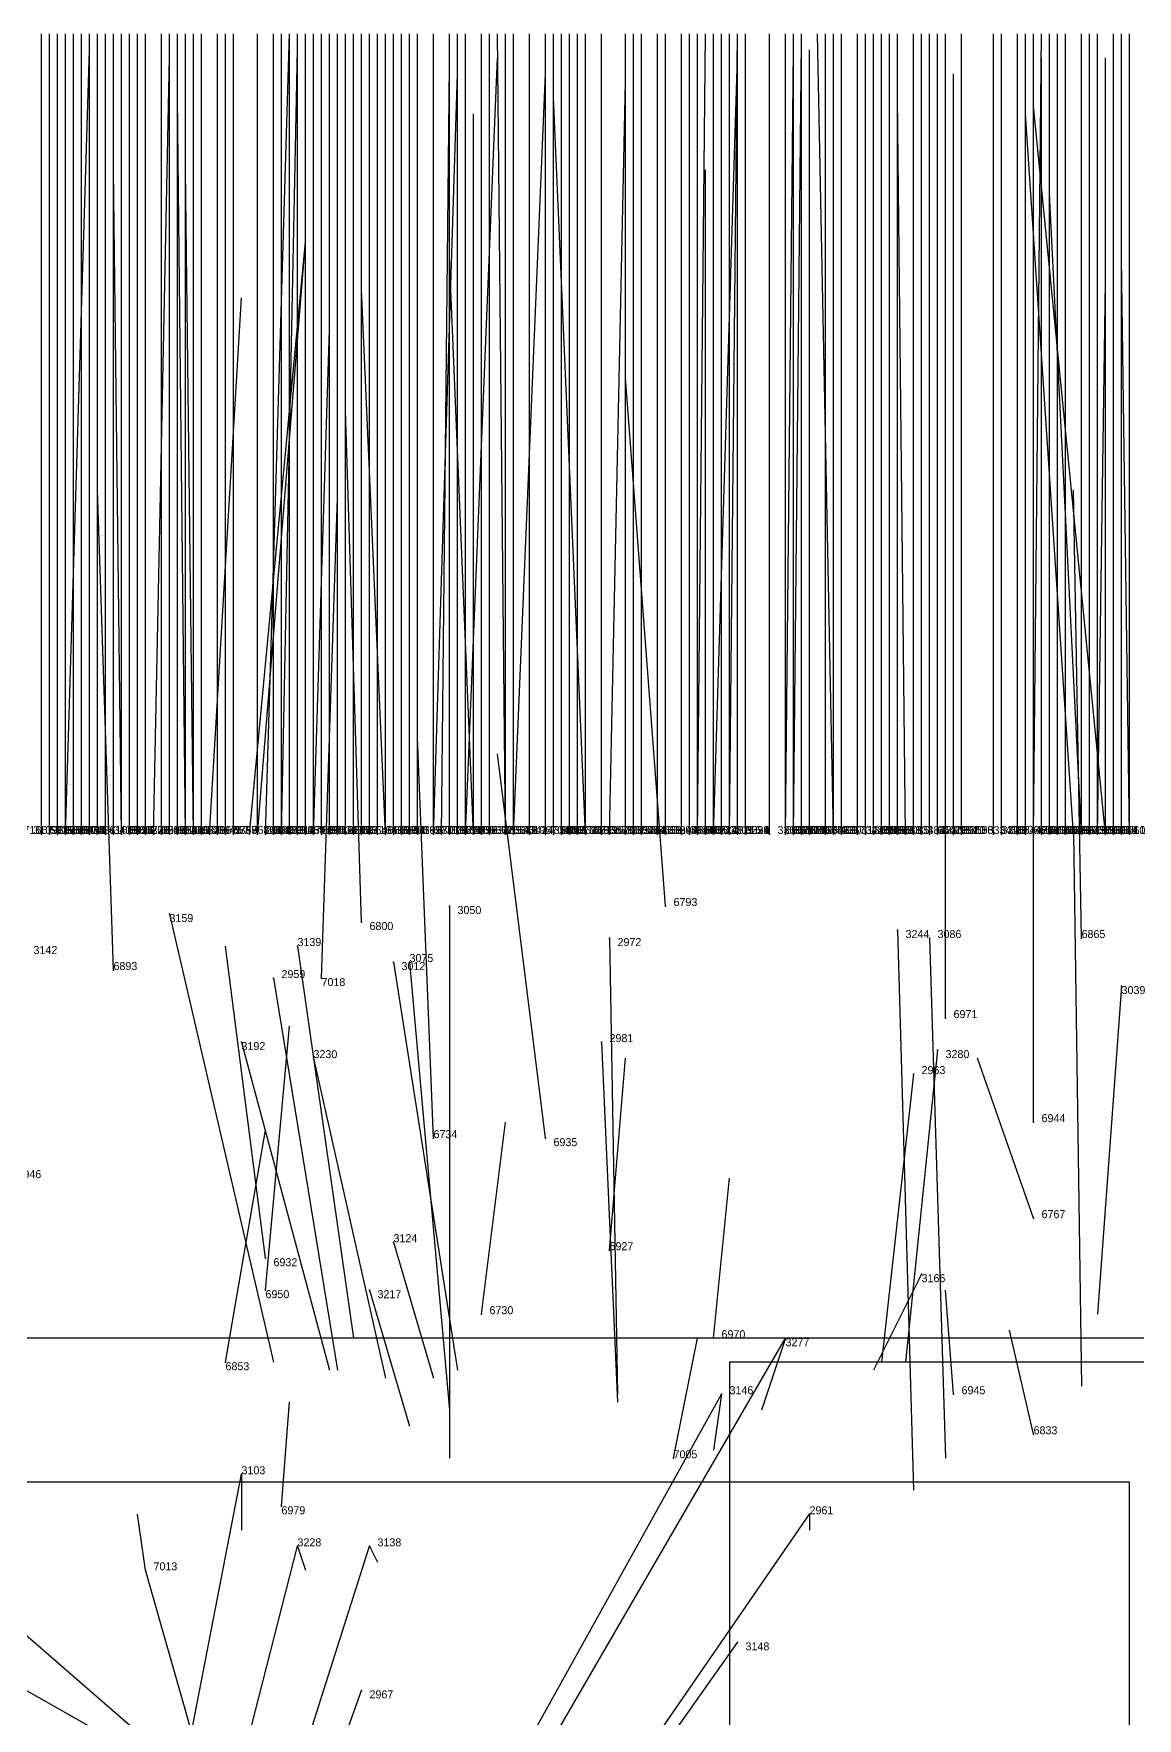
# Model space of a CAD drawing. Extents: x -0.07 to 1.1, y -0.07 to 1.1.
# Drawn here: x 0.1 to 0.238, y 0.8895 to 1.1 of the extents above; entities that cross this region are included whole.
import ezdxf

# ---------------------------------------------------------------- set-up
doc = ezdxf.new("R2010")
doc.units = 0
for name, color, linetype in [('Clients', 3, 'CONTINUOUS'), ('Facilities', 3, 'CONTINUOUS'), ('Facilities_lines', 3, 'CONTINUOUS'), ('Min_max_boxes', 1, 'CONTINUOUS'), ('Normals', 1, 'CONTINUOUS'), ('Source_points', 5, 'CONTINUOUS'), ('Text', 3, 'CONTINUOUS')]:
    doc.layers.add(name, color=color, linetype=linetype)

msp = doc.modelspace()

# ---------------------------------------------------------------- linework, layer by layer
at = {"layer": 'Clients', "color": 5}
for p in [(0.194, 0.937), (0.186, 0.93), (0.126, 0.92), (0.197, 0.915), (0.133, 0.911), (0.142, 0.911), (0.114, 0.908, 1), (0.188, 0.899), (0.141, 0.893)]:
    msp.add_point(p, dxfattribs=at)
at = {"layer": 'Facilities', "color": 3}
for p in [(0.101, 1, 0.788), (0.102, 1, 0.1), (0.102, 1, 0.845), (0.103, 1, 0.414), (0.103, 1, 0.641), (0.103, 1, 0.571), (0.104, 1, 0.057), (0.104, 1, 0.35), (0.105, 1, 0.189), (0.105, 1, 0.155), (0.105, 1, 0.89), (0.106, 1, 0.471), (0.106, 1, 0.458), (0.107, 1, 0.462), (0.108, 1, 0.777), (0.109, 1, 0.32), (0.11, 1, 0.65), (0.11, 1, 0.83), (0.111, 1, 0.37), (0.111, 1, 0.972), (0.112, 1, 0.357), (0.113, 1, 0.86), (0.114, 1, 0.161), (0.114, 1, 0.494), (0.114, 1, 0.561), (0.115, 1, 0.047), (0.116, 1, 0.202), (0.116, 1, 0.027), (0.116, 1, 0.736), (0.117, 1, 0.108), (0.118, 1, 0.433), (0.118, 1, 0.511), (0.118, 1, 0.8), (0.118, 1, 0.819), (0.119, 1, 0.023), (0.119, 1, 0.531), (0.119, 1, 0.843), (0.12, 1, 0.699), (0.12, 1, 0.976), (0.12, 1, 0.939), (0.121, 1, 0.549), (0.122, 1, 0.994), (0.123, 1, 0.267), (0.123, 1, 0.325), (0.124, 1, 0.326), (0.124, 1, 0.915), (0.124, 1, 0.788), (0.125, 1, 0.283), (0.127, 1, 0.982), (0.128, 1, 0.145), (0.128, 1, 0.983), (0.129, 1, 0.931), (0.13, 1, 0.261), (0.13, 1, 0.876), (0.131, 1, 0.943), (0.131, 1, 0.802), (0.132, 1, 0.772), (0.133, 1, 0.101), (0.134, 1, 0.395), (0.135, 1, 0.829), (0.135, 1, 0.995), (0.135, 1, 0.792), (0.135, 1, 0.846), (0.136, 1, 0.305), (0.137, 1, 0.121), (0.137, 1, 0.818), (0.138, 1, 0.395), (0.139, 1, 0.208), (0.139, 1, 0.264), (0.139, 1, 0.301), (0.139, 1, 0.653), (0.14, 1, 0.209), (0.14, 1, 0.043), (0.141, 1, 0.232), (0.142, 1, 0.71), (0.143, 1, 0.733), (0.144, 1, 0.288), (0.144, 1, 0.998), (0.145, 1, 0.064), (0.145, 1, 0.585), (0.145, 1, 0.632), (0.146, 1, 0.492), (0.147, 1, 0.131), (0.147, 1, 0.526), (0.148, 1, 0.342), (0.15, 1, 0.098), (0.15, 1, 0.798), (0.15, 1, 0.951), (0.151, 1, 0.034), (0.152, 1, 0.181), (0.153, 1, 0.456), (0.153, 1, 0.262), (0.154, 1, 0.476), (0.154, 1, 0.413), (0.154, 1, 0.819), (0.154, 1, 0.943), (0.155, 1, 0.002), (0.155, 1, 0.972), (0.156, 1, 0.41), (0.156, 1, 0.816), (0.157, 1, 0.291), (0.159, 1, 0.077), (0.159, 1, 0.131), (0.16, 1, 0.258), (0.16, 1, 0.601), (0.16, 1, 0.961), (0.162, 1, 0.345), (0.164, 1, 0.318), (0.164, 1, 0.696), (0.165, 1, 0.223), (0.165, 1, 0.205), (0.165, 1, 0.096), (0.165, 1, 0.245), (0.165, 1, 0.375), (0.165, 1, 0.411), (0.166, 1, 0.885), (0.167, 1, 0.715), (0.167, 1, 0.816), (0.168, 1, 0.439), (0.169, 1, 0.233), (0.169, 1, 0.016), (0.169, 1, 0.484), (0.169, 1, 0.72), (0.169, 1, 0.782), (0.171, 1, 0.403), (0.171, 1, 0.29), (0.171, 1, 0.283), (0.171, 1, 0.685), (0.172, 1, 0.961), (0.174, 1, 0.302), (0.175, 1, 0.419), (0.175, 1, 0.769), (0.176, 1, 0.235), (0.176, 1, 0.474), (0.176, 1, 0.891), (0.178, 1, 0.431), (0.178, 1, 0.518), (0.179, 1, 0.201), (0.179, 1, 0.46), (0.179, 1, 0.856), (0.181, 1, 0.907), (0.182, 1, 0.703), (0.182, 1, 0.867), (0.183, 1, 0.26), (0.183, 1, 0.371), (0.183, 1, 0.497), (0.183, 1, 0.912), (0.184, 1, 0.004), (0.185, 1, 0.898), (0.185, 1, 0.958), (0.186, 1, 0.305), (0.187, 1, 0.082), (0.187, 1, 0.177), (0.188, 1, 0.163), (0.189, 1, 0.375), (0.189, 1, 0.674), (0.189, 1, 0.675), (0.189, 1, 0.557), (0.192, 1, 0.46), (0.194, 1, 0.579), (0.194, 1, 0.942), (0.194, 1, 0.844), (0.195, 1, 0.064), (0.195, 1, 0.295), (0.195, 1, 0.619), (0.195, 1, 0.906), (0.196, 1, 0.222), (0.196, 1, 0.178), (0.196, 1, 0.359), (0.196, 1, 0.339), (0.196, 1, 0.596), (0.197, 1, 0.96), (0.199, 1, 0.355), (0.199, 1, 0.744), (0.199, 1, 0.685), (0.199, 1, 0.784), (0.2, 1, 0.08), (0.2, 1, 0.263), (0.201, 1, 0.102), (0.201, 1, 0.444), (0.203, 1, 0.467), (0.204, 1, 0.095), (0.204, 1, 0.103), (0.204, 1, 0.178), (0.205, 1, 0.584), (0.206, 1, 0.229), (0.206, 1, 0.44), (0.206, 1, 0.891), (0.206, 1, 0.79), (0.207, 1, 0.661), (0.208, 1, 0.154), (0.208, 1, 0.745), (0.209, 1, 0.022), (0.21, 1, 0.38), (0.211, 1, 0.345), (0.212, 1, 0.753), (0.213, 1, 0.392), (0.214, 1, 0.111), (0.214, 1, 0.433), (0.215, 1, 0.961), (0.216, 1, 0.136), (0.216, 1, 0.434), (0.216, 1, 0.454), (0.22, 1, 0.253), (0.22, 1, 0.42), (0.221, 1, 0.333), (0.221, 1, 0.342), (0.221, 1, 0.7), (0.221, 1, 0.815), (0.223, 1, 0.748), (0.224, 1, 0.273), (0.224, 1, 0.591), (0.225, 1, 0.353), (0.225, 1, 0.715), (0.225, 1, 0.749), (0.225, 1, 0.92), (0.226, 1, 0.041), (0.227, 1, 0.395), (0.227, 1, 0.887), (0.228, 1, 0.622), (0.229, 1, 0.193), (0.229, 1, 0.573), (0.23, 1, 0.001), (0.23, 1, 0.982), (0.231, 1, 0.01), (0.231, 1, 0.487), (0.231, 1, 0.588), (0.232, 1, 0.615), (0.233, 1, 0.236), (0.233, 1, 0.998), (0.234, 1, 0.045), (0.234, 1, 0.978), (0.235, 1, 0.83), (0.236, 1, 0.556), (0.236, 1, 0.723), (0.237, 1, 0.194), (0.237, 1, 0.491), (0.237, 1, 0.681), (0.237, 1, 0.995), (0.117, 0.99), (0.152, 0.991), (0.179, 0.991, 1), (0.141, 0.989, 1), (0.208, 0.988), (0.133, 0.986), (0.172, 0.987), (0.212, 0.987), (0.231, 0.987, 1), (0.145, 0.984), (0.147, 0.984), (0.11, 0.983, 1), (0.13, 0.982), (0.136, 0.982, 1), (0.236, 0.981), (0.214, 0.977, 1), (0.126, 0.974), (0.171, 0.974), (0.213, 0.973), (0.135, 0.972), (0.21, 0.97), (0.15, 0.962, 1), (0.164, 0.962, 1), (0.225, 0.964, 1), (0.225, 0.952, 1), (0.145, 0.949), (0.172, 0.948, 1), (0.129, 0.947, 1), (0.211, 0.945), (0.129, 0.943, 1), (0.142, 0.943), (0.156, 0.94, 1), (0.185, 0.937, 1), (0.124, 0.934, 1), (0.215, 0.93, 1), (0.225, 0.925, 1), (0.18, 0.922, 1), (0.131, 0.916, 1)]:
    msp.add_point(p, dxfattribs=at)
at = {"layer": 'Facilities_lines', "color": 3}
for p, q in [((0.097, 0.77), (0.194, 0.937)), ((0.097, 0.77), (0.186, 0.93)), ((0.097, 0.77), (0.126, 0.92)), ((0.122, 0.88, 1), (0.077, 0.919, 1)), ((0.097, 0.77), (0.197, 0.915)), ((0.097, 0.77), (0.142, 0.911)), ((0.097, 0.77), (0.133, 0.911)), ((0.122, 0.88, 1), (0.114, 0.908, 1)), ((0.097, 0.77), (0.188, 0.899)), ((0.122, 0.88, 1), (0.092, 0.897, 1)), ((0.097, 0.77), (0.141, 0.893))]:
    msp.add_line(p, q, dxfattribs=at)
at = {"layer": 'Min_max_boxes', "color": 1}
for p, q in [((0.3, 0.937), (0.078, 0.937)), ((0.3, 0.937), (0.078, 0.937)), ((0.539, 0.934, 1), (0.187, 0.934, 1)), ((0.187, 0.934, 1), (0.187, 0.561, 1)), ((0.539, 0.934, 1), (0.187, 0.934, 1)), ((0.187, 0.934, 1), (0.187, 0.561, 1)), ((0.187, 0.934, 1), (0.187, 0.934, 1)), ((0.237, 0.919, 1), (0.052, 0.919, 1)), ((0.237, 0.919, 1), (0.052, 0.919, 1)), ((0.237, 0.723, 1), (0.237, 0.919, 1)), ((0.237, 0.723, 1), (0.237, 0.919, 1)), ((0.237, 0.919, 1), (0.237, 0.919, 1))]:
    msp.add_line(p, q, dxfattribs=at)
at = {"layer": 'Normals', "color": 1}
for p, q in [((0.101, 1, 0.788), (0.101, 1.1, 0.788)), ((0.102, 1, 0.1), (0.102, 1.1, 0.097)), ((0.102, 1, 0.845), (0.102, 1.1, 0.845)), ((0.103, 1, 0.414), (0.103, 1.1, 0.414)), ((0.103, 1, 0.641), (0.103, 1.1, 0.641)), ((0.103, 1, 0.571), (0.103, 1.1, 0.571)), ((0.104, 1, 0.35), (0.104, 1.1, 0.35)), ((0.105, 1, 0.189), (0.105, 1.1, 0.189)), ((0.105, 1, 0.155), (0.105, 1.1, 0.155)), ((0.105, 1, 0.89), (0.105, 1.1, 0.89)), ((0.106, 1, 0.471), (0.106, 1.1, 0.471)), ((0.106, 1, 0.458), (0.106, 1.1, 0.458)), ((0.107, 1, 0.462), (0.107, 1.1, 0.462)), ((0.108, 1, 0.777), (0.108, 1.1, 0.777)), ((0.109, 1, 0.32), (0.109, 1.1, 0.32)), ((0.11, 1, 0.65), (0.11, 1.1, 0.65)), ((0.11, 1, 0.83), (0.11, 1.1, 0.83)), ((0.111, 1, 0.37), (0.111, 1.1, 0.37)), ((0.112, 1, 0.357), (0.112, 1.1, 0.357)), ((0.113, 1, 0.86), (0.113, 1.1, 0.86)), ((0.114, 1, 0.161), (0.114, 1.1, 0.161)), ((0.114, 1, 0.494), (0.114, 1.1, 0.494)), ((0.114, 1, 0.561), (0.114, 1.1, 0.561)), ((0.116, 1, 0.202), (0.116, 1.1, 0.202)), ((0.116, 1, 0.736), (0.116, 1.1, 0.736)), ((0.117, 1, 0.108), (0.117, 1.1, 0.108)), ((0.118, 1, 0.433), (0.118, 1.1, 0.433)), ((0.118, 1, 0.511), (0.118, 1.1, 0.511)), ((0.118, 1, 0.8), (0.118, 1.1, 0.8)), ((0.118, 1, 0.819), (0.118, 1.1, 0.819)), ((0.119, 1, 0.531), (0.119, 1.1, 0.531)), ((0.119, 1, 0.843), (0.119, 1.1, 0.843)), ((0.12, 1, 0.699), (0.12, 1.1, 0.699)), ((0.12, 1, 0.939), (0.12, 1.099, 0.953)), ((0.121, 1, 0.549), (0.121, 1.1, 0.549)), ((0.123, 1, 0.267), (0.123, 1.1, 0.267)), ((0.123, 1, 0.325), (0.123, 1.1, 0.325)), ((0.124, 1, 0.326), (0.124, 1.1, 0.326)), ((0.124, 1, 0.915), (0.124, 1.1, 0.915)), ((0.124, 1, 0.788), (0.124, 1.1, 0.788)), ((0.125, 1, 0.283), (0.125, 1.1, 0.283)), ((0.128, 1, 0.145), (0.128, 1.1, 0.145)), ((0.129, 1, 0.931), (0.132, 1.1, 0.939)), ((0.13, 1, 0.261), (0.13, 1.1, 0.261)), ((0.13, 1, 0.876), (0.13, 1.1, 0.876)), ((0.131, 1, 0.802), (0.131, 1.1, 0.802)), ((0.132, 1, 0.772), (0.132, 1.1, 0.772)), ((0.133, 1, 0.101), (0.133, 1.1, 0.1)), ((0.134, 1, 0.395), (0.134, 1.1, 0.395)), ((0.135, 1, 0.829), (0.135, 1.1, 0.829)), ((0.135, 1, 0.792), (0.135, 1.1, 0.792)), ((0.135, 1, 0.846), (0.135, 1.1, 0.846)), ((0.136, 1, 0.305), (0.136, 1.1, 0.305)), ((0.137, 1, 0.121), (0.137, 1.1, 0.121)), ((0.137, 1, 0.818), (0.137, 1.1, 0.818)), ((0.138, 1, 0.395), (0.138, 1.1, 0.395)), ((0.139, 1, 0.208), (0.139, 1.1, 0.208)), ((0.139, 1, 0.264), (0.139, 1.1, 0.264)), ((0.139, 1, 0.301), (0.139, 1.1, 0.301)), ((0.139, 1, 0.653), (0.139, 1.1, 0.653)), ((0.14, 1, 0.209), (0.14, 1.1, 0.209)), ((0.141, 1, 0.232), (0.141, 1.1, 0.232)), ((0.142, 1, 0.71), (0.142, 1.1, 0.71)), ((0.143, 1, 0.733), (0.143, 1.1, 0.733)), ((0.144, 1, 0.288), (0.144, 1.1, 0.288)), ((0.145, 1, 0.585), (0.145, 1.1, 0.585)), ((0.145, 1, 0.632), (0.145, 1.1, 0.632)), ((0.145, 1, 0.064), (0.145, 1.099, 0.048)), ((0.146, 1, 0.492), (0.146, 1.1, 0.492)), ((0.147, 1, 0.131), (0.147, 1.1, 0.131)), ((0.147, 1, 0.526), (0.147, 1.1, 0.526)), ((0.148, 1, 0.342), (0.148, 1.1, 0.342)), ((0.15, 1, 0.098), (0.15, 1.1, 0.097)), ((0.15, 1, 0.798), (0.15, 1.1, 0.798)), ((0.152, 1, 0.181), (0.152, 1.1, 0.181)), ((0.153, 1, 0.456), (0.153, 1.1, 0.456)), ((0.153, 1, 0.262), (0.153, 1.1, 0.262)), ((0.154, 1, 0.476), (0.154, 1.1, 0.476)), ((0.154, 1, 0.413), (0.154, 1.1, 0.413)), ((0.154, 1, 0.819), (0.154, 1.1, 0.819)), ((0.156, 1, 0.41), (0.156, 1.1, 0.41)), ((0.156, 1, 0.816), (0.156, 1.1, 0.816)), ((0.157, 1, 0.291), (0.157, 1.1, 0.291)), ((0.159, 1, 0.077), (0.158, 1.1, 0.067)), ((0.159, 1, 0.131), (0.159, 1.1, 0.131)), ((0.16, 1, 0.258), (0.16, 1.1, 0.258)), ((0.16, 1, 0.601), (0.16, 1.1, 0.601)), ((0.162, 1, 0.345), (0.162, 1.1, 0.345)), ((0.164, 1, 0.318), (0.164, 1.1, 0.318)), ((0.164, 1, 0.696), (0.164, 1.1, 0.696)), ((0.165, 1, 0.223), (0.165, 1.1, 0.223)), ((0.165, 1, 0.205), (0.165, 1.1, 0.205)), ((0.165, 1, 0.096), (0.165, 1.1, 0.094)), ((0.165, 1, 0.245), (0.165, 1.1, 0.245)), ((0.165, 1, 0.375), (0.165, 1.1, 0.375)), ((0.165, 1, 0.411), (0.165, 1.1, 0.411)), ((0.166, 1, 0.885), (0.166, 1.1, 0.885)), ((0.167, 1, 0.715), (0.167, 1.1, 0.715)), ((0.167, 1, 0.816), (0.167, 1.1, 0.816)), ((0.168, 1, 0.439), (0.168, 1.1, 0.439)), ((0.169, 1, 0.233), (0.169, 1.1, 0.233)), ((0.169, 1, 0.484), (0.169, 1.1, 0.484)), ((0.169, 1, 0.72), (0.169, 1.1, 0.72)), ((0.169, 1, 0.782), (0.169, 1.1, 0.782)), ((0.171, 1, 0.403), (0.171, 1.1, 0.403)), ((0.171, 1, 0.29), (0.171, 1.1, 0.29)), ((0.171, 1, 0.283), (0.171, 1.1, 0.283)), ((0.171, 1, 0.685), (0.171, 1.1, 0.685)), ((0.174, 1, 0.302), (0.174, 1.1, 0.302)), ((0.175, 1, 0.419), (0.175, 1.1, 0.419)), ((0.175, 1, 0.769), (0.175, 1.1, 0.769)), ((0.176, 1, 0.235), (0.176, 1.1, 0.235)), ((0.176, 1, 0.474), (0.176, 1.1, 0.474)), ((0.176, 1, 0.891), (0.176, 1.1, 0.891)), ((0.178, 1, 0.431), (0.178, 1.1, 0.431)), ((0.178, 1, 0.518), (0.178, 1.1, 0.518)), ((0.179, 1, 0.201), (0.179, 1.1, 0.201)), ((0.179, 1, 0.46), (0.179, 1.1, 0.46)), ((0.179, 1, 0.856), (0.179, 1.1, 0.856)), ((0.181, 1, 0.907), (0.181, 1.1, 0.908)), ((0.182, 1, 0.703), (0.182, 1.1, 0.703)), ((0.182, 1, 0.867), (0.182, 1.1, 0.867)), ((0.183, 1, 0.26), (0.183, 1.1, 0.26)), ((0.183, 1, 0.371), (0.183, 1.1, 0.371)), ((0.183, 1, 0.497), (0.183, 1.1, 0.497)), ((0.183, 1, 0.912), (0.184, 1.1, 0.914)), ((0.185, 1, 0.898), (0.185, 1.1, 0.898)), ((0.186, 1, 0.305), (0.186, 1.1, 0.305)), ((0.187, 1, 0.082), (0.188, 1.1, 0.075)), ((0.187, 1, 0.177), (0.187, 1.1, 0.177)), ((0.188, 1, 0.163), (0.188, 1.1, 0.163)), ((0.189, 1, 0.375), (0.189, 1.1, 0.375)), ((0.189, 1, 0.674), (0.189, 1.1, 0.674)), ((0.189, 1, 0.675), (0.189, 1.1, 0.675)), ((0.189, 1, 0.557), (0.189, 1.1, 0.557)), ((0.192, 1, 0.46), (0.192, 1.1, 0.46)), ((0.194, 1, 0.579), (0.194, 1.1, 0.579)), ((0.194, 1, 0.844), (0.194, 1.1, 0.844)), ((0.195, 1, 0.295), (0.195, 1.1, 0.295)), ((0.195, 1, 0.619), (0.195, 1.1, 0.619)), ((0.195, 1, 0.906), (0.195, 1.1, 0.909)), ((0.195, 1, 0.064), (0.196, 1.099, 0.053)), ((0.196, 1, 0.222), (0.196, 1.1, 0.222)), ((0.196, 1, 0.178), (0.196, 1.1, 0.178)), ((0.196, 1, 0.359), (0.196, 1.1, 0.359)), ((0.196, 1, 0.339), (0.196, 1.1, 0.339)), ((0.196, 1, 0.596), (0.196, 1.1, 0.596)), ((0.2, 1, 0.08), (0.198, 1.1, 0.073)), ((0.199, 1, 0.355), (0.199, 1.1, 0.355)), ((0.199, 1, 0.744), (0.199, 1.1, 0.744)), ((0.199, 1, 0.685), (0.199, 1.1, 0.685)), ((0.199, 1, 0.784), (0.199, 1.1, 0.784)), ((0.2, 1, 0.263), (0.2, 1.1, 0.263)), ((0.201, 1, 0.102), (0.201, 1.1, 0.102)), ((0.201, 1, 0.444), (0.201, 1.1, 0.444)), ((0.203, 1, 0.467), (0.203, 1.1, 0.467)), ((0.204, 1, 0.095), (0.204, 1.1, 0.092)), ((0.204, 1, 0.103), (0.204, 1.1, 0.103)), ((0.204, 1, 0.178), (0.204, 1.1, 0.178)), ((0.205, 1, 0.584), (0.205, 1.1, 0.584)), ((0.206, 1, 0.229), (0.206, 1.1, 0.229)), ((0.206, 1, 0.44), (0.206, 1.1, 0.44)), ((0.206, 1, 0.891), (0.206, 1.1, 0.891)), ((0.206, 1, 0.79), (0.206, 1.1, 0.79)), ((0.207, 1, 0.661), (0.207, 1.1, 0.661)), ((0.208, 1, 0.154), (0.208, 1.1, 0.154)), ((0.208, 1, 0.745), (0.208, 1.1, 0.745)), ((0.21, 1, 0.38), (0.21, 1.1, 0.38)), ((0.211, 1, 0.345), (0.211, 1.1, 0.345)), ((0.212, 1, 0.753), (0.212, 1.1, 0.753)), ((0.213, 1, 0.392), (0.213, 1.1, 0.392)), ((0.214, 1, 0.111), (0.214, 1.1, 0.111)), ((0.214, 1, 0.433), (0.214, 1.1, 0.433)), ((0.216, 1, 0.136), (0.216, 1.1, 0.136)), ((0.216, 1, 0.434), (0.216, 1.1, 0.434)), ((0.216, 1, 0.454), (0.216, 1.1, 0.454)), ((0.22, 1, 0.253), (0.22, 1.1, 0.253)), ((0.22, 1, 0.42), (0.22, 1.1, 0.42)), ((0.221, 1, 0.333), (0.221, 1.1, 0.333)), ((0.221, 1, 0.342), (0.221, 1.1, 0.342)), ((0.221, 1, 0.7), (0.221, 1.1, 0.7)), ((0.221, 1, 0.815), (0.221, 1.1, 0.815)), ((0.223, 1, 0.748), (0.223, 1.1, 0.748)), ((0.224, 1, 0.273), (0.224, 1.1, 0.273)), ((0.224, 1, 0.591), (0.224, 1.1, 0.591)), ((0.225, 1, 0.353), (0.225, 1.1, 0.353)), ((0.225, 1, 0.715), (0.225, 1.1, 0.715)), ((0.225, 1, 0.749), (0.225, 1.1, 0.749)), ((0.225, 1, 0.92), (0.226, 1.1, 0.928)), ((0.227, 1, 0.395), (0.227, 1.1, 0.395)), ((0.227, 1, 0.887), (0.227, 1.1, 0.887)), ((0.228, 1, 0.622), (0.228, 1.1, 0.622)), ((0.229, 1, 0.193), (0.229, 1.1, 0.193)), ((0.229, 1, 0.573), (0.229, 1.1, 0.573)), ((0.231, 1, 0.487), (0.231, 1.1, 0.487)), ((0.231, 1, 0.588), (0.231, 1.1, 0.588)), ((0.232, 1, 0.615), (0.232, 1.1, 0.615)), ((0.233, 1, 0.236), (0.233, 1.1, 0.236)), ((0.235, 1, 0.83), (0.235, 1.1, 0.83)), ((0.236, 1, 0.556), (0.236, 1.1, 0.556)), ((0.236, 1, 0.723), (0.236, 1.1, 0.723)), ((0.237, 1, 0.194), (0.237, 1.1, 0.194)), ((0.237, 1, 0.491), (0.237, 1.1, 0.491)), ((0.237, 1, 0.681), (0.237, 1.1, 0.681)), ((0.104, 1, 0.057), (0.107, 1.098, 0.039)), ((0.115, 1, 0.047), (0.117, 1.097, 0.023)), ((0.131, 1, 0.943), (0.133, 1.098, 0.963)), ((0.14, 1, 0.043), (0.14, 1.098, 0.024)), ((0.154, 1, 0.943), (0.158, 1.097, 0.968)), ((0.185, 1, 0.958), (0.188, 1.097, 0.984)), ((0.194, 1, 0.942), (0.195, 1.098, 0.96)), ((0.197, 1, 0.96), (0.197, 1.098, 0.982)), ((0.226, 1, 0.041), (0.226, 1.097, 0.015)), ((0.234, 1, 0.045), (0.234, 1.097, 0.022)), ((0.15, 1, 0.951), (0.153, 1.095, 0.983)), ((0.151, 1, 0.034), (0.152, 1.096, 0.007)), ((0.16, 1, 0.961), (0.164, 1.095, 0.993)), ((0.215, 1, 0.961), (0.215, 1.095, 0.993)), ((0.116, 1, 0.027), (0.116, 1.094, -0.008)), ((0.172, 1, 0.961), (0.174, 1.094, 0.994)), ((0.119, 1, 0.023), (0.118, 1.092, -0.016)), ((0.169, 1, 0.016), (0.165, 1.092, -0.022)), ((0.209, 1, 0.022), (0.208, 1.092, -0.016)), ((0.234, 1, 0.978), (0.225, 1.091, 1.017)), ((0.155, 1, 0.972), (0.155, 1.09, 1.015)), ((0.23, 1, 0.982), (0.224, 1.09, 1.026)), ((0.111, 1, 0.972), (0.11, 1.083, 1.028)), ((0.12, 1, 0.976), (0.119, 1.083, 1.032)), ((0.184, 1, 0.004), (0.184, 1.083, -0.052)), ((0.231, 1, 0.01), (0.227, 1.08, -0.049)), ((0.127, 1, 0.982), (0.134, 1.074, 1.048)), ((0.128, 1, 0.983), (0.134, 1.074, 1.049)), ((0.155, 1, 0.002), (0.152, 1.072, -0.068)), ((0.237, 1, 0.995), (0.236, 1.072, 1.064)), ((0.144, 1, 0.998), (0.141, 1.068, 1.071)), ((0.233, 1, 0.998), (0.234, 1.069, 1.07)), ((0.122, 1, 0.994), (0.126, 1.067, 1.068)), ((0.135, 1, 0.995), (0.137, 1.063, 1.072)), ((0.179, 0.991, 1), (0.174, 1.057, 1.075)), ((0.141, 0.989, 1), (0.139, 1.053, 1.077)), ((0.11, 0.983, 1), (0.108, 1.043, 1.08)), ((0.136, 0.982, 1), (0.138, 1.042, 1.079)), ((0.231, 0.987, 1), (0.23, 1.043, 1.083)), ((0.214, 0.977, 1), (0.214, 1.022, 1.09)), ((0.15, 0.962, 1), (0.148, 1.012, 1.087)), ((0.164, 0.962, 1), (0.158, 1.01, 1.087)), ((0.225, 0.964, 1), (0.225, 1, 1.093)), ((0.23, 1, 0.001), (0.231, 0.931, 0.073)), ((0.117, 0.99), (0.13, 0.934, 0.082)), ((0.152, 0.991), (0.152, 0.922, 0.073)), ((0.208, 0.988), (0.21, 0.918, 0.072)), ((0.129, 0.947, 1), (0.124, 0.986, 1.092)), ((0.133, 0.986), (0.14, 0.937, 0.087)), ((0.172, 0.987), (0.173, 0.93, 0.082)), ((0.212, 0.987), (0.214, 0.922, 0.076)), ((0.145, 0.984), (0.153, 0.933, 0.086)), ((0.147, 0.984), (0.152, 0.928, 0.082)), ((0.13, 0.982), (0.138, 0.933, 0.087)), ((0.236, 0.981), (0.233, 0.94, 0.091)), ((0.129, 0.943, 1), (0.132, 0.976, 1.094)), ((0.126, 0.974), (0.137, 0.933, 0.09)), ((0.171, 0.974), (0.173, 0.929, 0.089)), ((0.213, 0.973), (0.209, 0.934, 0.092)), ((0.135, 0.972), (0.144, 0.932, 0.091)), ((0.172, 0.948, 1), (0.174, 0.972, 1.097)), ((0.225, 0.952, 1), (0.218, 0.972, 1.098)), ((0.21, 0.97), (0.206, 0.934, 0.093)), ((0.124, 0.934, 1), (0.129, 0.963, 1.095)), ((0.156, 0.94, 1), (0.159, 0.964, 1.097)), ((0.185, 0.937, 1), (0.187, 0.957, 1.098)), ((0.145, 0.949), (0.15, 0.932, 0.098)), ((0.211, 0.945), (0.205, 0.933, 0.099)), ((0.142, 0.943), (0.147, 0.926, 0.098)), ((0.215, 0.93, 1), (0.214, 0.943, 1.099)), ((0.18, 0.922, 1), (0.183, 0.937, 1.099)), ((0.194, 0.937), (0.191, 0.928, 0.1)), ((0.225, 0.925, 1), (0.222, 0.938, 1.099)), ((0.131, 0.916, 1), (0.132, 0.929, 1.099)), ((0.186, 0.93), (0.185, 0.923, 0.1)), ((0.126, 0.92), (0.126, 0.913, 0.1)), ((0.114, 0.908, 1), (0.113, 0.915, 1.1)), ((0.197, 0.915), (0.197, 0.913, 0.1)), ((0.133, 0.911), (0.134, 0.908, 0.1)), ((0.142, 0.911), (0.143, 0.909, 0.1)), ((0.188, 0.899), (0.188, 0.899, 0.1)), ((0.141, 0.893), (0.141, 0.893, 0.1))]:
    msp.add_line(p, q, dxfattribs=at)
at = {"layer": 'Source_points', "color": 5}
for p in [(0.101, 1, 0.788), (0.102, 1, 0.1), (0.102, 1, 0.845), (0.103, 1, 0.414), (0.103, 1, 0.641), (0.103, 1, 0.571), (0.104, 1, 0.057), (0.104, 1, 0.35), (0.105, 1, 0.189), (0.105, 1, 0.155), (0.105, 1, 0.89), (0.106, 1, 0.471), (0.106, 1, 0.458), (0.107, 1, 0.462), (0.108, 1, 0.777), (0.109, 1, 0.32), (0.11, 1, 0.65), (0.11, 1, 0.83), (0.111, 1, 0.37), (0.111, 1, 0.972), (0.112, 1, 0.357), (0.113, 1, 0.86), (0.114, 1, 0.161), (0.114, 1, 0.494), (0.114, 1, 0.561), (0.115, 1, 0.047), (0.116, 1, 0.202), (0.116, 1, 0.027), (0.116, 1, 0.736), (0.117, 1, 0.108), (0.118, 1, 0.433), (0.118, 1, 0.511), (0.118, 1, 0.8), (0.118, 1, 0.819), (0.119, 1, 0.023), (0.119, 1, 0.531), (0.119, 1, 0.843), (0.12, 1, 0.699), (0.12, 1, 0.976), (0.12, 1, 0.939), (0.121, 1, 0.549), (0.122, 1, 0.994), (0.123, 1, 0.267), (0.123, 1, 0.325), (0.124, 1, 0.326), (0.124, 1, 0.915), (0.124, 1, 0.788), (0.125, 1, 0.283), (0.127, 1, 0.982), (0.128, 1, 0.145), (0.128, 1, 0.983), (0.129, 1, 0.931), (0.13, 1, 0.261), (0.13, 1, 0.876), (0.131, 1, 0.943), (0.131, 1, 0.802), (0.132, 1, 0.772), (0.133, 1, 0.101), (0.134, 1, 0.395), (0.135, 1, 0.829), (0.135, 1, 0.995), (0.135, 1, 0.792), (0.135, 1, 0.846), (0.136, 1, 0.305), (0.137, 1, 0.121), (0.137, 1, 0.818), (0.138, 1, 0.395), (0.139, 1, 0.208), (0.139, 1, 0.264), (0.139, 1, 0.301), (0.139, 1, 0.653), (0.14, 1, 0.209), (0.14, 1, 0.043), (0.141, 1, 0.232), (0.142, 1, 0.71), (0.143, 1, 0.733), (0.144, 1, 0.288), (0.144, 1, 0.998), (0.145, 1, 0.064), (0.145, 1, 0.585), (0.145, 1, 0.632), (0.146, 1, 0.492), (0.147, 1, 0.131), (0.147, 1, 0.526), (0.148, 1, 0.342), (0.15, 1, 0.098), (0.15, 1, 0.798), (0.15, 1, 0.951), (0.151, 1, 0.034), (0.152, 1, 0.181), (0.153, 1, 0.456), (0.153, 1, 0.262), (0.154, 1, 0.476), (0.154, 1, 0.413), (0.154, 1, 0.819), (0.154, 1, 0.943), (0.155, 1, 0.002), (0.155, 1, 0.972), (0.156, 1, 0.41), (0.156, 1, 0.816), (0.157, 1, 0.291), (0.159, 1, 0.077), (0.159, 1, 0.131), (0.16, 1, 0.258), (0.16, 1, 0.601), (0.16, 1, 0.961), (0.162, 1, 0.345), (0.164, 1, 0.318), (0.164, 1, 0.696), (0.165, 1, 0.223), (0.165, 1, 0.205), (0.165, 1, 0.096), (0.165, 1, 0.245), (0.165, 1, 0.375), (0.165, 1, 0.411), (0.166, 1, 0.885), (0.167, 1, 0.715), (0.167, 1, 0.816), (0.168, 1, 0.439), (0.169, 1, 0.233), (0.169, 1, 0.016), (0.169, 1, 0.484), (0.169, 1, 0.72), (0.169, 1, 0.782), (0.171, 1, 0.403), (0.171, 1, 0.29), (0.171, 1, 0.283), (0.171, 1, 0.685), (0.172, 1, 0.961), (0.174, 1, 0.302), (0.175, 1, 0.419), (0.175, 1, 0.769), (0.176, 1, 0.235), (0.176, 1, 0.474), (0.176, 1, 0.891), (0.178, 1, 0.431), (0.178, 1, 0.518), (0.179, 1, 0.201), (0.179, 1, 0.46), (0.179, 1, 0.856), (0.181, 1, 0.907), (0.182, 1, 0.703), (0.182, 1, 0.867), (0.183, 1, 0.26), (0.183, 1, 0.371), (0.183, 1, 0.497), (0.183, 1, 0.912), (0.184, 1, 0.004), (0.185, 1, 0.898), (0.185, 1, 0.958), (0.186, 1, 0.305), (0.187, 1, 0.082), (0.187, 1, 0.177), (0.188, 1, 0.163), (0.189, 1, 0.375), (0.189, 1, 0.674), (0.189, 1, 0.675), (0.189, 1, 0.557), (0.192, 1, 0.46), (0.194, 1, 0.579), (0.194, 1, 0.942), (0.194, 1, 0.844), (0.195, 1, 0.064), (0.195, 1, 0.295), (0.195, 1, 0.619), (0.195, 1, 0.906), (0.196, 1, 0.222), (0.196, 1, 0.178), (0.196, 1, 0.359), (0.196, 1, 0.339), (0.196, 1, 0.596), (0.197, 1, 0.96), (0.199, 1, 0.355), (0.199, 1, 0.744), (0.199, 1, 0.685), (0.199, 1, 0.784), (0.2, 1, 0.08), (0.2, 1, 0.263), (0.201, 1, 0.102), (0.201, 1, 0.444), (0.203, 1, 0.467), (0.204, 1, 0.095), (0.204, 1, 0.103), (0.204, 1, 0.178), (0.205, 1, 0.584), (0.206, 1, 0.229), (0.206, 1, 0.44), (0.206, 1, 0.891), (0.206, 1, 0.79), (0.207, 1, 0.661), (0.208, 1, 0.154), (0.208, 1, 0.745), (0.209, 1, 0.022), (0.21, 1, 0.38), (0.211, 1, 0.345), (0.212, 1, 0.753), (0.213, 1, 0.392), (0.214, 1, 0.111), (0.214, 1, 0.433), (0.215, 1, 0.961), (0.216, 1, 0.136), (0.216, 1, 0.434), (0.216, 1, 0.454), (0.22, 1, 0.253), (0.22, 1, 0.42), (0.221, 1, 0.333), (0.221, 1, 0.342), (0.221, 1, 0.7), (0.221, 1, 0.815), (0.223, 1, 0.748), (0.224, 1, 0.273), (0.224, 1, 0.591), (0.225, 1, 0.353), (0.225, 1, 0.715), (0.225, 1, 0.749), (0.225, 1, 0.92), (0.226, 1, 0.041), (0.227, 1, 0.395), (0.227, 1, 0.887), (0.228, 1, 0.622), (0.229, 1, 0.193), (0.229, 1, 0.573), (0.23, 1, 0.001), (0.23, 1, 0.982), (0.231, 1, 0.01), (0.231, 1, 0.487), (0.231, 1, 0.588), (0.232, 1, 0.615), (0.233, 1, 0.236), (0.233, 1, 0.998), (0.234, 1, 0.045), (0.234, 1, 0.978), (0.235, 1, 0.83), (0.236, 1, 0.556), (0.236, 1, 0.723), (0.237, 1, 0.194), (0.237, 1, 0.491), (0.237, 1, 0.681), (0.237, 1, 0.995), (0.117, 0.99), (0.152, 0.991), (0.179, 0.991, 1), (0.141, 0.989, 1), (0.208, 0.988), (0.133, 0.986), (0.172, 0.987), (0.212, 0.987), (0.231, 0.987, 1), (0.145, 0.984), (0.147, 0.984), (0.11, 0.983, 1), (0.13, 0.982), (0.136, 0.982, 1), (0.236, 0.981), (0.214, 0.977, 1), (0.126, 0.974), (0.171, 0.974), (0.213, 0.973), (0.135, 0.972), (0.21, 0.97), (0.15, 0.962, 1), (0.164, 0.962, 1), (0.225, 0.964, 1), (0.225, 0.952, 1), (0.145, 0.949), (0.172, 0.948, 1), (0.129, 0.947, 1), (0.211, 0.945), (0.129, 0.943, 1), (0.142, 0.943), (0.156, 0.94, 1), (0.185, 0.937, 1), (0.194, 0.937), (0.124, 0.934, 1), (0.186, 0.93), (0.215, 0.93, 1), (0.225, 0.925, 1), (0.18, 0.922, 1), (0.126, 0.92), (0.131, 0.916, 1), (0.197, 0.915), (0.133, 0.911), (0.142, 0.911), (0.114, 0.908, 1), (0.188, 0.899), (0.141, 0.893)]:
    msp.add_point(p, dxfattribs=at)

# ---------------------------------------------------------------- texts
at = {"layer": 'Text', "color": 3}
for s, p in [('6716', (0.098, 1, 0.585)), ('3109', (0.1, 1, 0.155)), ('6770', (0.101, 1, 0.952)), ('6915', (0.102, 1, 0.788)), ('3098', (0.103, 1, 0.1)), ('3361', (0.103, 1, 0.414)), ('6626', (0.103, 1, 0.571)), ('6801', (0.103, 1, 0.845)), ('3175', (0.104, 1, 0.057)), ('6526', (0.104, 1, 0.641)), ('3041', (0.105, 1, 0.189)), ('3397', (0.105, 1, 0.35)), ('3058', (0.106, 1, 0.155)), ('3431', (0.106, 1, 0.471)), ('6894', (0.106, 1, 0.89)), ('3346', (0.107, 1, 0.462)), ('3462', (0.107, 1, 0.458)), ('6861', (0.108, 1, 0.777)), ('3403', (0.11, 1, 0.32)), ('6686', (0.111, 1, 0.65)), ('6808', (0.111, 1, 0.83)), ('3356', (0.112, 1, 0.357)), ('3434', (0.112, 1, 0.37)), ('6925', (0.112, 1, 0.972)), ('3272', (0.114, 1, 0.161)), ('3335', (0.114, 1, 0.494)), ('6708', (0.114, 1, 0.561)), ('6721', (0.114, 1, 0.86)), ('3010', (0.116, 1, 0.202)), ('3208', (0.116, 1, 0.027)), ('3247', (0.116, 1, 0.047)), ('6589', (0.116, 1, 0.736)), ('3200', (0.118, 1, 0.108)), ('6620', (0.118, 1, 0.511)), ('3241', (0.119, 1, 0.023)), ('3401', (0.119, 1, 0.433)), ('6650', (0.119, 1, 0.531)), ('6843', (0.119, 1, 0.8)), ('6991', (0.119, 1, 0.819)), ('6723', (0.12, 1, 0.843)), ('6994', (0.12, 1, 0.939)), ('6533', (0.121, 1, 0.549)), ('6538', (0.121, 1, 0.699)), ('6870', (0.121, 1, 0.976)), ('3342', (0.123, 1, 0.267)), ('3387', (0.123, 1, 0.325)), ('6905', (0.123, 1, 0.994)), ('6757', (0.124, 1, 0.915)), ('3339', (0.125, 1, 0.326)), ('3368', (0.125, 1, 0.283)), ('6797', (0.125, 1, 0.788)), ('6764', (0.128, 1, 0.983)), ('6825', (0.128, 1, 0.982)), ('2964', (0.129, 1, 0.145)), ('3388', (0.13, 1, 0.261)), ('6817', (0.13, 1, 0.931)), ('6976', (0.131, 1, 0.876)), ('6814', (0.132, 1, 0.943)), ('6982', (0.132, 1, 0.772)), ('7006', (0.132, 1, 0.802)), ('3127', (0.133, 1, 0.101)), ('3440', (0.135, 1, 0.395)), ('6936', (0.135, 1, 0.792)), ('6881', (0.136, 1, 0.829)), ('6896', (0.136, 1, 0.995)), ('6990', (0.136, 1, 0.846)), ('3040', (0.137, 1, 0.121)), ('3412', (0.137, 1, 0.305)), ('6748', (0.137, 1, 0.818)), ('3185', (0.139, 1, 0.208)), ('3310', (0.139, 1, 0.264)), ('3483', (0.139, 1, 0.395)), ('3076', (0.14, 1, 0.209)), ('3125', (0.14, 1, 0.043)), ('3400', (0.14, 1, 0.301)), ('6623', (0.14, 1, 0.653)), ('2971', (0.141, 1, 0.232)), ('6546', (0.142, 1, 0.71)), ('3466', (0.144, 1, 0.288)), ('6691', (0.144, 1, 0.733)), ('6607', (0.145, 1, 0.585)), ('6629', (0.145, 1, 0.632)), ('6898', (0.145, 1, 0.998)), ('3331', (0.146, 1, 0.492)), ('2994', (0.146, 1, 0.064)), ('3162', (0.148, 1, 0.131)), ('3391', (0.148, 1, 0.342)), ('6569', (0.148, 1, 0.526)), ('6771', (0.15, 1, 0.798)), ('3133', (0.151, 1, 0.098)), ('7016', (0.151, 1, 0.951)), ('3267', (0.152, 1, 0.034)), ('3134', (0.153, 1, 0.181)), ('3461', (0.153, 1, 0.262)), ('3295', (0.154, 1, 0.456)), ('6740', (0.154, 1, 0.819)), ('3375', (0.155, 1, 0.476)), ('3498', (0.155, 1, 0.413)), ('2998', (0.155, 1, 0.002)), ('6762', (0.155, 1, 0.943)), ('6860', (0.155, 1, 0.972)), ('3362', (0.157, 1, 0.41)), ('6877', (0.157, 1, 0.816)), ('3385', (0.158, 1, 0.291)), ('3114', (0.159, 1, 0.077)), ('3273', (0.16, 1, 0.131)), ('6672', (0.16, 1, 0.601)), ('6846', (0.16, 1, 0.961)), ('3519', (0.161, 1, 0.258)), ('3424', (0.162, 1, 0.345)), ('6704', (0.164, 1, 0.696)), ('3141', (0.165, 1, 0.205)), ('3198', (0.165, 1, 0.096)), ('3337', (0.165, 1, 0.318)), ('3518', (0.165, 1, 0.411)), ('3037', (0.166, 1, 0.223)), ('3229', (0.166, 1, 0.245)), ('3459', (0.166, 1, 0.375)), ('6657', (0.167, 1, 0.715)), ('7017', (0.167, 1, 0.885)), ('6732', (0.168, 1, 0.816)), ('3116', (0.169, 1, 0.233)), ('3259', (0.169, 1, 0.016)), ('3470', (0.169, 1, 0.439)), ('3513', (0.17, 1, 0.484)), ('6619', (0.17, 1, 0.72)), ('6779', (0.17, 1, 0.782)), ('3423', (0.171, 1, 0.29)), ('3472', (0.171, 1, 0.283)), ('3353', (0.172, 1, 0.403)), ('6678', (0.172, 1, 0.685)), ('6768', (0.173, 1, 0.961)), ('3383', (0.174, 1, 0.302)), ('6755', (0.175, 1, 0.769)), ('3444', (0.176, 1, 0.419)), ('6854', (0.176, 1, 0.891)), ('3136', (0.177, 1, 0.235)), ('3512', (0.177, 1, 0.474)), ('3516', (0.178, 1, 0.431)), ('6553', (0.178, 1, 0.518)), ('3044', (0.18, 1, 0.201)), ('3298', (0.18, 1, 0.46)), ('6845', (0.18, 1, 0.856)), ('6844', (0.182, 1, 0.907)), ('6937', (0.182, 1, 0.867)), ('3301', (0.183, 1, 0.26)), ('3396', (0.183, 1, 0.371)), ('6603', (0.183, 1, 0.703)), ('3030', (0.184, 1, 0.004)), ('3417', (0.184, 1, 0.497)), ('6805', (0.184, 1, 0.912)), ('6724', (0.185, 1, 0.898)), ('6822', (0.185, 1, 0.958)), ('3101', (0.187, 1, 0.082)), ('3177', (0.187, 1, 0.177)), ('3379', (0.187, 1, 0.305)), ('3216', (0.188, 1, 0.163)), ('3294', (0.189, 1, 0.375)), ('6621', (0.189, 1, 0.674)), ('6638', (0.189, 1, 0.675)), ('6699', (0.189, 1, 0.557)), ('3369', (0.193, 1, 0.46)), ('6667', (0.194, 1, 0.579)), ('6962', (0.194, 1, 0.844)), ('6850', (0.195, 1, 0.942)), ('3062', (0.196, 1, 0.222)), ('3330', (0.196, 1, 0.359)), ('3416', (0.196, 1, 0.295)), ('2966', (0.196, 1, 0.064)), ('6574', (0.196, 1, 0.619)), ('6824', (0.196, 1, 0.906)), ('3269', (0.197, 1, 0.178)), ('3359', (0.197, 1, 0.339)), ('6632', (0.197, 1, 0.596)), ('7032', (0.198, 1, 0.96)), ('3502', (0.199, 1, 0.355)), ('6541', (0.199, 1, 0.744)), ('6806', (0.199, 1, 0.784)), ('3193', (0.2, 1, 0.08)), ('3456', (0.2, 1, 0.263)), ('6660', (0.2, 1, 0.685)), ('3367', (0.201, 1, 0.444)), ('3031', (0.202, 1, 0.102)), ('3227', (0.204, 1, 0.103)), ('3445', (0.204, 1, 0.467)), ('3060', (0.205, 1, 0.095)), ('3234', (0.205, 1, 0.178)), ('3360', (0.206, 1, 0.44)), ('6605', (0.206, 1, 0.584)), ('6753', (0.206, 1, 0.891)), ('3197', (0.207, 1, 0.229)), ('6543', (0.207, 1, 0.661)), ('6899', (0.207, 1, 0.79)), ('3238', (0.208, 1, 0.154)), ('6531', (0.208, 1, 0.745)), ('3085', (0.209, 1, 0.022)), ('3382', (0.211, 1, 0.38)), ('3484', (0.211, 1, 0.345)), ('3407', (0.213, 1, 0.392)), ('6547', (0.213, 1, 0.753)), ('3303', (0.214, 1, 0.433)), ('2984', (0.215, 1, 0.111)), ('3520', (0.216, 1, 0.454)), ('6911', (0.216, 1, 0.961)), ('3186', (0.217, 1, 0.136)), ('3508', (0.217, 1, 0.434)), ('3341', (0.22, 1, 0.42)), ('3113', (0.221, 1, 0.253)), ('3321', (0.221, 1, 0.333)), ('3336', (0.221, 1, 0.342)), ('6670', (0.222, 1, 0.7)), ('6890', (0.222, 1, 0.815)), ('6544', (0.223, 1, 0.748)), ('3505', (0.225, 1, 0.273)), ('6652', (0.225, 1, 0.591)), ('3490', (0.226, 1, 0.353)), ('6540', (0.226, 1, 0.715)), ('6600', (0.226, 1, 0.749)), ('7031', (0.226, 1, 0.92)), ('3236', (0.227, 1, 0.041)), ('3292', (0.227, 1, 0.395)), ('6663', (0.228, 1, 0.622)), ('6842', (0.228, 1, 0.887)), ('3069', (0.229, 1, 0.193)), ('6528', (0.229, 1, 0.573)), ('2999', (0.23, 1, 0.001)), ('6862', (0.23, 1, 0.982)), ('3373', (0.231, 1, 0.487)), ('6545', (0.231, 1, 0.588)), ('3196', (0.232, 1, 0.01)), ('3105', (0.233, 1, 0.236)), ('6698', (0.233, 1, 0.615)), ('6948', (0.234, 1, 0.998)), ('7023', (0.234, 1, 0.978)), ('3149', (0.235, 1, 0.045)), ('6984', (0.235, 1, 0.83)), ('6560', (0.236, 1, 0.556)), ('6611', (0.236, 1, 0.723)), ('6793', (0.18, 0.991, 1)), ('3159', (0.117, 0.989)), ('3050', (0.153, 0.99)), ('6800', (0.142, 0.988, 1)), ('3244', (0.209, 0.987)), ('3086', (0.213, 0.987)), ('6865', (0.231, 0.987, 1)), ('3142', (0.1, 0.985)), ('3139', (0.133, 0.986)), ('2972', (0.173, 0.986)), ('6893', (0.11, 0.983, 1)), ('2959', (0.131, 0.982)), ('3012', (0.146, 0.983)), ('3075', (0.147, 0.984)), ('7018', (0.136, 0.981, 1)), ('3039', (0.236, 0.98)), ('6971', (0.215, 0.977, 1)), ('2981', (0.172, 0.974)), ('3192', (0.126, 0.973)), ('3230', (0.135, 0.972)), ('3280', (0.214, 0.972)), ('2963', (0.211, 0.97)), ('6944', (0.226, 0.964, 1)), ('6734', (0.15, 0.962, 1)), ('6935', (0.165, 0.961, 1)), ('6946', (0.098, 0.957, 1)), ('6767', (0.226, 0.952, 1)), ('3124', (0.145, 0.949)), ('6927', (0.172, 0.948, 1)), ('6932', (0.13, 0.946, 1)), ('6950', (0.129, 0.942, 1)), ('3217', (0.143, 0.942)), ('3166', (0.211, 0.944)), ('6730', (0.157, 0.94, 1)), ('6970', (0.186, 0.937, 1)), ('3277', (0.194, 0.936)), ('6853', (0.124, 0.933, 1)), ('3146', (0.187, 0.93)), ('6945', (0.216, 0.93, 1)), ('6833', (0.225, 0.925, 1)), ('7005', (0.18, 0.922, 1)), ('3103', (0.126, 0.92)), ('6979', (0.131, 0.915, 1)), ('2961', (0.197, 0.915)), ('3228', (0.133, 0.911)), ('3138', (0.143, 0.911)), ('7013', (0.115, 0.908, 1)), ('3148', (0.189, 0.898)), ('2967', (0.142, 0.892))]:
    msp.add_text(s, height=0.001, dxfattribs=at).set_placement(p)

doc.saveas('drawing.dxf')
